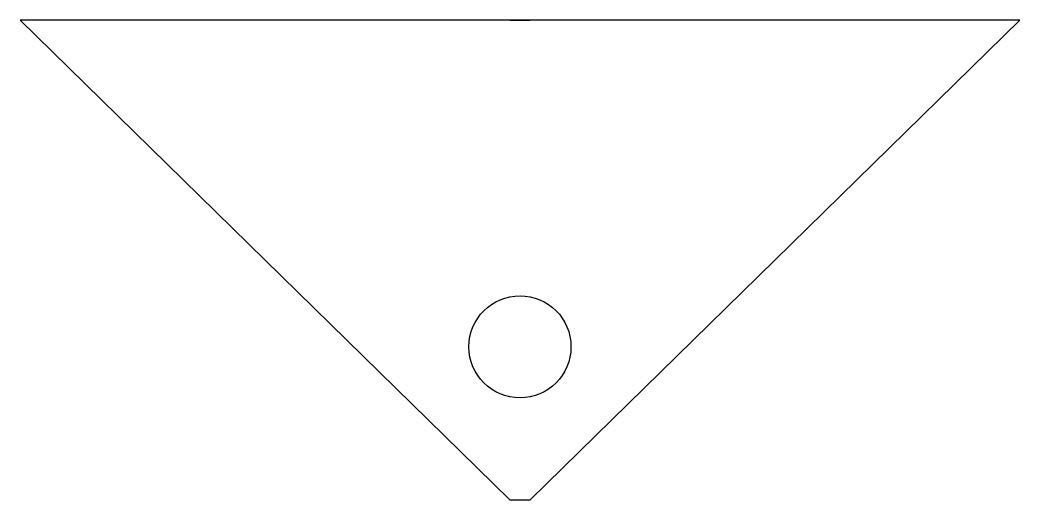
# Model space of a CAD drawing. Header units: centimetres. Extents: x -9 to 9, y -4.3 to 4.3.
import ezdxf

# ---------------------------------------------------------------- set-up
doc = ezdxf.new("R2010")
doc.units = ezdxf.units.CM
doc.header["$MEASUREMENT"] = 0
doc.layers.add('Camada 1', color=7, linetype='Continuous')

msp = doc.modelspace()

# ---------------------------------------------------------------- linework, layer by layer
at = {"layer": 'Camada 1'}
for points, knots in [([(-0.18463, -4.33488), (-0.18463, -4.33488), (-9.03901, 4.33488), (-9.03901, 4.33488), (-9.03901, 4.33488), (-9.03901, 4.33488), (0.18418, 4.33488), (0.18418, 4.33488), (0.18418, 4.33488), (0.18418, 4.33488), (-0.1851, 4.33488), (-0.1851, 4.33488), (-0.1851, 4.33488), (-0.1851, 4.33488), (9.03901, 4.33488), (9.03901, 4.33488), (9.03901, 4.33488), (9.03901, 4.33488), (0.18418, -4.33488), (0.18418, -4.33488), (0.18418, -4.33488), (0.18418, -4.33488), (-0.18463, -4.33488), (-0.18463, -4.33488)], [0, 0, 0, 0, 0.14285714, 0.14285714, 0.14285714, 0.14285714, 0.28571429, 0.28571429, 0.28571429, 0.28571429, 0.42857143, 0.42857143, 0.42857143, 0.42857143, 0.57142857, 0.57142857, 0.57142857, 0.57142857, 0.71428571, 0.71428571, 0.71428571, 0.71428571, 1, 1, 1, 1]), ([(0, -2.48994), (0.50901, -2.48994), (0.92176, -2.07722), (0.92176, -1.56773), (0.92176, -1.56773), (0.92176, -1.05825), (0.50901, -0.64552), (0, -0.64552), (0, -0.64552), (-0.50948, -0.64552), (-0.92268, -1.05824), (-0.92268, -1.56773), (-0.92268, -1.56773), (-0.92268, -2.07724), (-0.50948, -2.48994), (0, -2.48994)], [0, 0, 0, 0, 0.2, 0.2, 0.2, 0.2, 0.4, 0.4, 0.4, 0.4, 0.6, 0.6, 0.6, 0.6, 1, 1, 1, 1])]:
    msp.add_open_spline(points, degree=3, knots=knots, dxfattribs=at)

doc.saveas('drawing.dxf')
